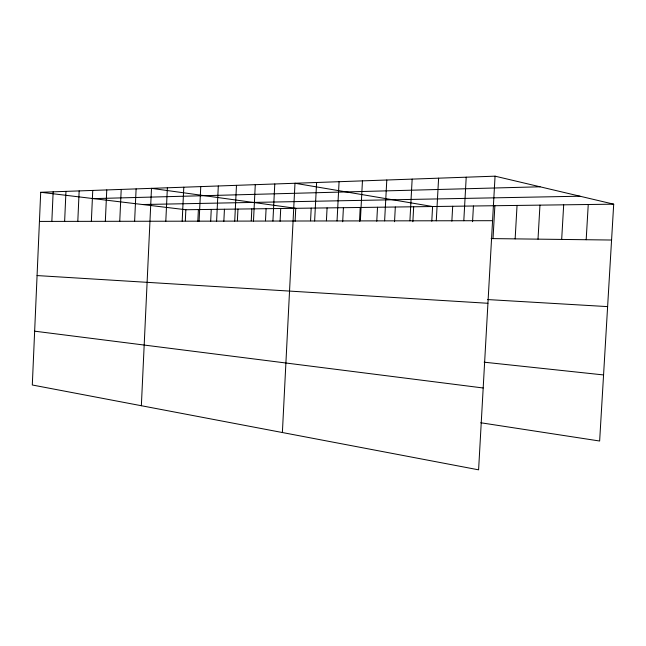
<?xml version="1.0" encoding="UTF-8"?>
<svg xmlns="http://www.w3.org/2000/svg" width="646" height="646" viewBox="0 0 646 646"><rect width="100%" height="100%" fill="white"/><g stroke="black" fill="none" stroke-linecap="round" stroke-linejoin="round"><path stroke-width="0.97" d="M40.706 192.274L32.3 384.992L478.597 469.828L495.062 176.172L40.706 192.274L185.854 209.74L613.7 204.176L599.641 441.016L480.769 422.759M51.85 221.4L53.15 191.838M64.632 221.384L65.965 191.377M77.803 221.36L79.159 190.917M91.361 221.336L92.749 190.433M105.338 221.312L106.76 189.932M119.752 221.295L121.206 189.423M134.618 221.271L136.112 188.898M141.353 405.728L151.495 188.349L295.755 208.311L295.093 221.271M165.804 221.215L167.379 187.784M182.18 221.19L183.795 187.203M185.329 220.811L185.854 209.74M197.829 221.336L198.395 209.57M199.097 221.166L200.761 186.605M210.677 221.312L211.25 209.409M216.604 221.134L218.308 185.983M223.847 221.295L224.437 209.231M234.724 221.102L236.476 185.337M237.381 220.819L237.962 209.062M251.254 220.795L251.843 208.876M253.482 221.077L255.283 184.667M265.49 220.77L266.087 208.69M272.919 221.045L274.776 183.981M280.081 221.287L280.719 208.505M282.383 432.529L294.988 183.262L432.586 206.526L431.786 221.215M310.556 220.795L311.202 208.109M314.634 220.972L316.605 182.495M326.416 220.762L327.078 207.899M337.042 220.94L339.077 181.696M342.687 221.74L343.414 207.689M359.499 221.247L360.218 207.471M360.355 220.9L362.454 180.872M376.771 221.223L377.514 207.245M384.62 220.859L386.793 180.008M394.536 221.723L395.328 207.011M409.911 220.819L412.156 179.112M412.867 221.707L413.674 206.777M436.276 220.779L438.602 178.175M451.861 221.19L452.685 206.268M463.804 220.73L466.21 177.19M472.565 221.683L473.437 206.001M493.027 238.608L494.876 205.719M515.145 238.875L517.042 205.436M538.013 239.149L539.959 205.137M561.681 239.432L563.683 204.822M586.18 239.731L588.248 204.507M93.412 198.621L540.064 186.791M142.532 204.524L579.987 196.214M39.43 221.425L492.567 220.69M491.089 238.584L611.568 240.029M487.665 299.566L607.62 306.608M37.072 275.567L487.932 303.281M484.161 362.188L603.566 374.938M34.65 331.18L483.184 387.988M495.062 176.172L613.7 204.176"/></g></svg>
